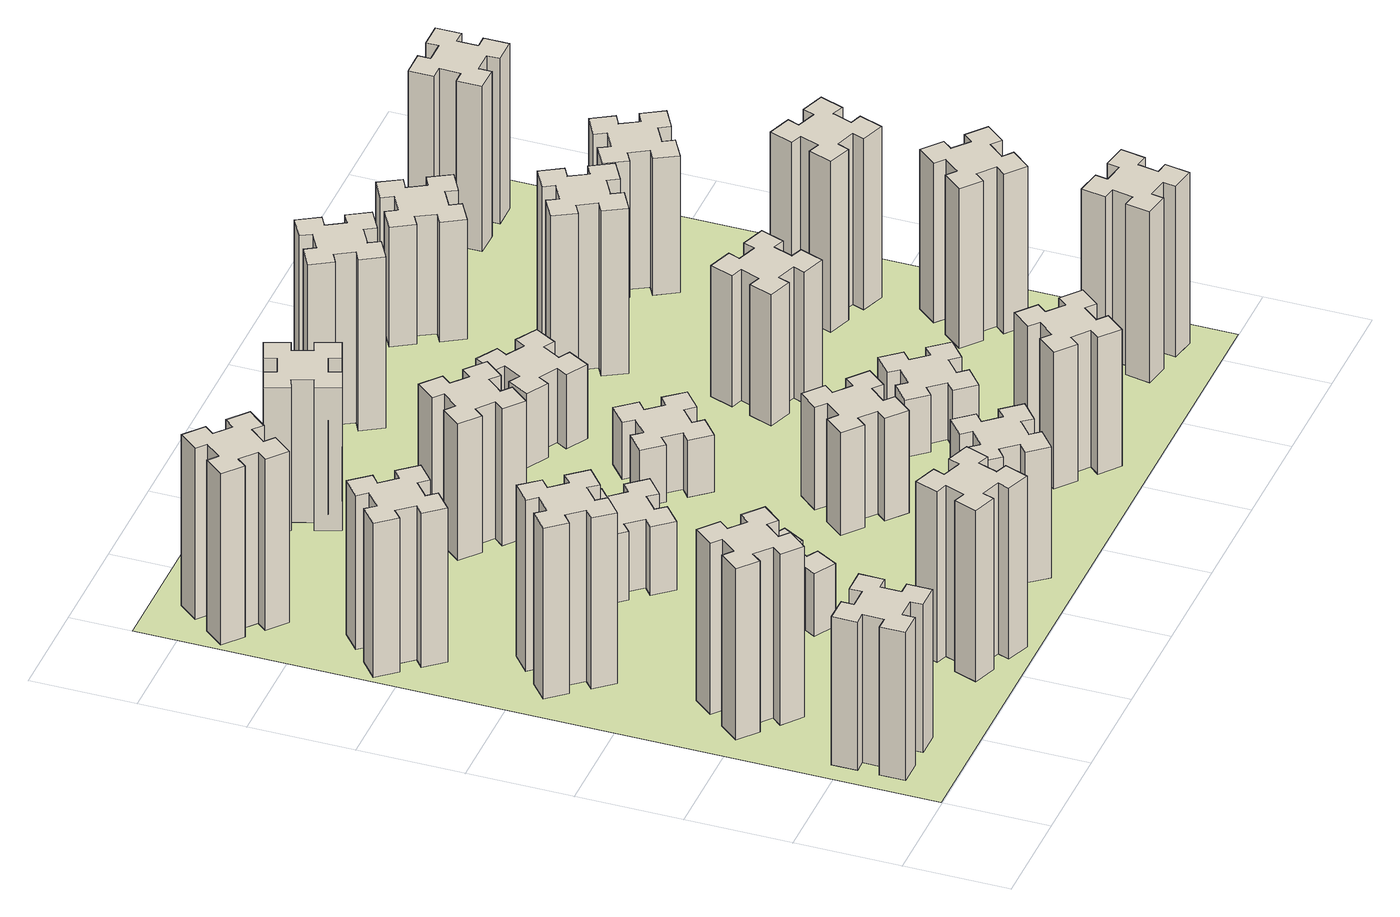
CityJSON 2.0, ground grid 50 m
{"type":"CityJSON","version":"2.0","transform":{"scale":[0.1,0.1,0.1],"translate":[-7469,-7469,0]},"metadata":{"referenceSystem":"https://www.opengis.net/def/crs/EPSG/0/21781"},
"CityObjects":{
"building1":{"type":"Building","attributes":{"class":"1000","function":"1000","usage":"1000","yearOfConstruction":2016,"roofType":"1000","measuredHeight":78,"storeysAboveGround":30,"storeysBelowGround":0},"geometry":[{"type":"Solid","lod":"1","boundaries":[[[[0,1,2,3,4,5,6,7,8,9,10,11,12,13,14,15,16,17,18,19]],[[17,16,20,21]],[[16,15,22,20]],[[15,14,23,22]],[[14,13,24,23]],[[13,12,25,24]],[[12,11,26,25]],[[11,10,27,26]],[[10,9,28,27]],[[9,8,29,28]],[[8,7,30,29]],[[7,6,31,30]],[[6,5,32,31]],[[5,4,33,32]],[[4,3,34,33]],[[3,2,35,34]],[[2,1,36,35]],[[1,0,37,36]],[[0,19,38,37]],[[19,18,39,38]],[[18,17,21,39]],[[24,25,26,27,28,29,30,31,32,33,34,35,36,37,38,39,21,20,22,23]]]]}]},
"building2":{"type":"Building","attributes":{"class":"1000","function":"1000","usage":"1000","yearOfConstruction":2016,"roofType":"1000","measuredHeight":90,"storeysAboveGround":30,"storeysBelowGround":0},"geometry":[{"type":"Solid","lod":"1","boundaries":[[[[40,41,42,43,44,45,46,47,48,49,50,51,52,53,54,55,56,57,58,59]],[[57,56,60,61]],[[56,55,62,60]],[[55,54,63,62]],[[54,53,64,63]],[[53,52,65,64]],[[52,51,66,65]],[[51,50,67,66]],[[50,49,68,67]],[[49,48,69,68]],[[48,47,70,69]],[[47,46,71,70]],[[46,45,72,71]],[[45,44,73,72]],[[44,43,74,73]],[[43,42,75,74]],[[42,41,76,75]],[[41,40,77,76]],[[40,59,78,77]],[[59,58,79,78]],[[58,57,61,79]],[[64,65,66,67,68,69,70,71,72,73,74,75,76,77,78,79,61,60,62,63]]]]}]},
"building3":{"type":"Building","attributes":{"class":"1000","function":"1000","usage":"1000","yearOfConstruction":2016,"roofType":"1000","measuredHeight":90,"storeysAboveGround":30,"storeysBelowGround":0},"geometry":[{"type":"Solid","lod":"1","boundaries":[[[[80,81,82,83,84,85,86,87,88,89,90,91,92,93,94,95,96,97,98,99]],[[97,96,100,101]],[[96,95,102,100]],[[95,94,103,102]],[[94,93,104,103]],[[93,92,105,104]],[[92,91,106,105]],[[91,90,107,106]],[[90,89,108,107]],[[89,88,109,108]],[[88,87,110,109]],[[87,86,111,110]],[[86,85,112,111]],[[85,84,113,112]],[[84,83,114,113]],[[83,82,115,114]],[[82,81,116,115]],[[81,80,117,116]],[[80,99,118,117]],[[99,98,119,118]],[[98,97,101,119]],[[104,105,106,107,108,109,110,111,112,113,114,115,116,117,118,119,101,100,102,103]]]]}]},
"building4":{"type":"Building","attributes":{"class":"1000","function":"1000","usage":"1000","yearOfConstruction":2016,"roofType":"1000","measuredHeight":81,"storeysAboveGround":30,"storeysBelowGround":0},"geometry":[{"type":"Solid","lod":"1","boundaries":[[[[120,121,122,123,124,125,126,127,128,129,130,131,132,133,134,135,136,137,138,139]],[[137,136,140,141]],[[136,135,142,140]],[[135,134,143,142]],[[134,133,144,143]],[[133,132,145,144]],[[132,131,146,145]],[[131,130,147,146]],[[130,129,148,147]],[[129,128,149,148]],[[128,127,150,149]],[[127,126,151,150]],[[126,125,152,151]],[[125,124,153,152]],[[124,123,154,153]],[[123,122,155,154]],[[122,121,156,155]],[[121,120,157,156]],[[120,139,158,157]],[[139,138,159,158]],[[138,137,141,159]],[[144,145,146,147,148,149,150,151,152,153,154,155,156,157,158,159,141,140,142,143]]]]}]},
"building5":{"type":"Building","attributes":{"class":"1000","function":"1000","usage":"1000","yearOfConstruction":2016,"roofType":"1000","measuredHeight":90,"storeysAboveGround":30,"storeysBelowGround":0},"geometry":[{"type":"Solid","lod":"1","boundaries":[[[[160,161,162,163,164,165,166,167,168,169,170,171,172,173,174,175,176,177,178,179]],[[177,176,180,181]],[[176,175,182,180]],[[175,174,183,182]],[[174,173,184,183]],[[173,172,185,184]],[[172,171,186,185]],[[171,170,187,186]],[[170,169,188,187]],[[169,168,189,188]],[[168,167,190,189]],[[167,166,191,190]],[[166,165,192,191]],[[165,164,193,192]],[[164,163,194,193]],[[163,162,195,194]],[[162,161,196,195]],[[161,160,197,196]],[[160,179,198,197]],[[179,178,199,198]],[[178,177,181,199]],[[184,185,186,187,188,189,190,191,192,193,194,195,196,197,198,199,181,180,182,183]]]]}]},
"building6":{"type":"Building","attributes":{"class":"1000","function":"1000","usage":"1000","yearOfConstruction":2016,"roofType":"1000","measuredHeight":90,"storeysAboveGround":30,"storeysBelowGround":0},"geometry":[{"type":"Solid","lod":"1","boundaries":[[[[200,201,202,203,204,205,206,207,208,209,210,211,212,213,214,215,216,217,218,219]],[[217,216,220,221]],[[216,215,222,220]],[[215,214,223,222]],[[214,213,224,223]],[[213,212,225,224]],[[212,211,226,225]],[[211,210,227,226]],[[210,209,228,227]],[[209,208,229,228]],[[208,207,230,229]],[[207,206,231,230]],[[206,205,232,231]],[[205,204,233,232]],[[204,203,234,233]],[[203,202,235,234]],[[202,201,236,235]],[[201,200,237,236]],[[200,219,238,237]],[[219,218,239,238]],[[218,217,221,239]],[[224,225,226,227,228,229,230,231,232,233,234,235,236,237,238,239,221,220,222,223]]]]}]},
"building7":{"type":"Building","attributes":{"class":"1000","function":"1000","usage":"1000","yearOfConstruction":2016,"roofType":"1000","measuredHeight":33,"storeysAboveGround":30,"storeysBelowGround":0},"geometry":[{"type":"Solid","lod":"1","boundaries":[[[[240,241,242,243,244,245,246,247,248,249,250,251,252,253,254,255,256,257,258,259]],[[257,256,260,261]],[[256,255,262,260]],[[255,254,263,262]],[[254,253,264,263]],[[253,252,265,264]],[[252,251,266,265]],[[251,250,267,266]],[[250,249,268,267]],[[249,248,269,268]],[[248,247,270,269]],[[247,246,271,270]],[[246,245,272,271]],[[245,244,273,272]],[[244,243,274,273]],[[243,242,275,274]],[[242,241,276,275]],[[241,240,277,276]],[[240,259,278,277]],[[259,258,279,278]],[[258,257,261,279]],[[264,265,266,267,268,269,270,271,272,273,274,275,276,277,278,279,261,260,262,263]]]]}]},
"building8":{"type":"Building","attributes":{"class":"1000","function":"1000","usage":"1000","yearOfConstruction":2016,"roofType":"1000","measuredHeight":36,"storeysAboveGround":30,"storeysBelowGround":0},"geometry":[{"type":"Solid","lod":"1","boundaries":[[[[280,281,282,283,284,285,286,287,288,289,290,291,292,293,294,295,296,297,298,299]],[[297,296,300,301]],[[296,295,302,300]],[[295,294,303,302]],[[294,293,304,303]],[[293,292,305,304]],[[292,291,306,305]],[[291,290,307,306]],[[290,289,308,307]],[[289,288,309,308]],[[288,287,310,309]],[[287,286,311,310]],[[286,285,312,311]],[[285,284,313,312]],[[284,283,314,313]],[[283,282,315,314]],[[282,281,316,315]],[[281,280,317,316]],[[280,299,318,317]],[[299,298,319,318]],[[298,297,301,319]],[[304,305,306,307,308,309,310,311,312,313,314,315,316,317,318,319,301,300,302,303]]]]}]},
"building9":{"type":"Building","attributes":{"class":"1000","function":"1000","usage":"1000","yearOfConstruction":2016,"roofType":"1000","measuredHeight":69,"storeysAboveGround":30,"storeysBelowGround":0},"geometry":[{"type":"Solid","lod":"1","boundaries":[[[[320,321,322,323,324,325,326,327,328,329,330,331,332,333,334,335,336,337,338,339]],[[337,336,340,341]],[[336,335,342,340]],[[335,334,343,342]],[[334,333,344,343]],[[333,332,345,344]],[[332,331,346,345]],[[331,330,347,346]],[[330,329,348,347]],[[329,328,349,348]],[[328,327,350,349]],[[327,326,351,350]],[[326,325,352,351]],[[325,324,353,352]],[[324,323,354,353]],[[323,322,355,354]],[[322,321,356,355]],[[321,320,357,356]],[[320,339,358,357]],[[339,338,359,358]],[[338,337,341,359]],[[344,345,346,347,348,349,350,351,352,353,354,355,356,357,358,359,341,340,342,343]]]]}]},
"building10":{"type":"Building","attributes":{"class":"1000","function":"1000","usage":"1000","yearOfConstruction":2016,"roofType":"1000","measuredHeight":72,"storeysAboveGround":30,"storeysBelowGround":0},"geometry":[{"type":"Solid","lod":"1","boundaries":[[[[360,361,362,363,364,365,366,367,368,369,370,371,372,373,374,375,376,377,378,379]],[[377,376,380,381]],[[376,375,382,380]],[[375,374,383,382]],[[374,373,384,383]],[[373,372,385,384]],[[372,371,386,385]],[[371,370,387,386]],[[370,369,388,387]],[[369,368,389,388]],[[368,367,390,389]],[[367,366,391,390]],[[366,365,392,391]],[[365,364,393,392]],[[364,363,394,393]],[[363,362,395,394]],[[362,361,396,395]],[[361,360,397,396]],[[360,379,398,397]],[[379,378,399,398]],[[378,377,381,399]],[[384,385,386,387,388,389,390,391,392,393,394,395,396,397,398,399,381,380,382,383]]]]}]},
"building11":{"type":"Building","attributes":{"class":"1000","function":"1000","usage":"1000","yearOfConstruction":2016,"roofType":"1000","measuredHeight":75,"storeysAboveGround":30,"storeysBelowGround":0},"geometry":[{"type":"Solid","lod":"1","boundaries":[[[[400,401,402,403,404,405,406,407,408,409,410,411,412,413,414,415,416,417,418,419]],[[417,416,420,421]],[[416,415,422,420]],[[415,414,423,422]],[[414,413,424,423]],[[413,412,425,424]],[[412,411,426,425]],[[411,410,427,426]],[[410,409,428,427]],[[409,408,429,428]],[[408,407,430,429]],[[407,406,431,430]],[[406,405,432,431]],[[405,404,433,432]],[[404,403,434,433]],[[403,402,435,434]],[[402,401,436,435]],[[401,400,437,436]],[[400,419,438,437]],[[419,418,439,438]],[[418,417,421,439]],[[424,425,426,427,428,429,430,431,432,433,434,435,436,437,438,439,421,420,422,423]]]]}]},
"building12":{"type":"Building","attributes":{"class":"1000","function":"1000","usage":"1000","yearOfConstruction":2016,"roofType":"1000","measuredHeight":54,"storeysAboveGround":30,"storeysBelowGround":0},"geometry":[{"type":"Solid","lod":"1","boundaries":[[[[440,441,442,443,444,445,446,447,448,449,450,451,452,453,454,455,456,457,458,459]],[[457,456,460,461]],[[456,455,462,460]],[[455,454,463,462]],[[454,453,464,463]],[[453,452,465,464]],[[452,451,466,465]],[[451,450,467,466]],[[450,449,468,467]],[[449,448,469,468]],[[448,447,470,469]],[[447,446,471,470]],[[446,445,472,471]],[[445,444,473,472]],[[444,443,474,473]],[[443,442,475,474]],[[442,441,476,475]],[[441,440,477,476]],[[440,459,478,477]],[[459,458,479,478]],[[458,457,461,479]],[[464,465,466,467,468,469,470,471,472,473,474,475,476,477,478,479,461,460,462,463]]]]}]},
"building13":{"type":"Building","attributes":{"class":"1000","function":"1000","usage":"1000","yearOfConstruction":2016,"roofType":"1000","measuredHeight":30,"storeysAboveGround":30,"storeysBelowGround":0},"geometry":[{"type":"Solid","lod":"1","boundaries":[[[[480,481,482,483,484,485,486,487,488,489,490,491,492,493,494,495,496,497,498,499]],[[497,496,500,501]],[[496,495,502,500]],[[495,494,503,502]],[[494,493,504,503]],[[493,492,505,504]],[[492,491,506,505]],[[491,490,507,506]],[[490,489,508,507]],[[489,488,509,508]],[[488,487,510,509]],[[487,486,511,510]],[[486,485,512,511]],[[485,484,513,512]],[[484,483,514,513]],[[483,482,515,514]],[[482,481,516,515]],[[481,480,517,516]],[[480,499,518,517]],[[499,498,519,518]],[[498,497,501,519]],[[504,505,506,507,508,509,510,511,512,513,514,515,516,517,518,519,501,500,502,503]]]]}]},
"building14":{"type":"Building","attributes":{"class":"1000","function":"1000","usage":"1000","yearOfConstruction":2016,"roofType":"1000","measuredHeight":72,"storeysAboveGround":30,"storeysBelowGround":0},"geometry":[{"type":"Solid","lod":"1","boundaries":[[[[520,521,522,523,524,525,526,527,528,529,530,531,532,533,534,535,536,537,538,539]],[[537,536,540,541]],[[536,535,542,540]],[[535,534,543,542]],[[534,533,544,543]],[[533,532,545,544]],[[532,531,546,545]],[[531,530,547,546]],[[530,529,548,547]],[[529,528,549,548]],[[528,527,550,549]],[[527,526,551,550]],[[526,525,552,551]],[[525,524,553,552]],[[524,523,554,553]],[[523,522,555,554]],[[522,521,556,555]],[[521,520,557,556]],[[520,539,558,557]],[[539,538,559,558]],[[538,537,541,559]],[[544,545,546,547,548,549,550,551,552,553,554,555,556,557,558,559,541,540,542,543]]]]}]},
"building15":{"type":"Building","attributes":{"class":"1000","function":"1000","usage":"1000","yearOfConstruction":2016,"roofType":"1000","measuredHeight":39,"storeysAboveGround":30,"storeysBelowGround":0},"geometry":[{"type":"Solid","lod":"1","boundaries":[[[[560,561,562,563,564,565,566,567,568,569,570,571,572,573,574,575,576,577,578,579]],[[577,576,580,581]],[[576,575,582,580]],[[575,574,583,582]],[[574,573,584,583]],[[573,572,585,584]],[[572,571,586,585]],[[571,570,587,586]],[[570,569,588,587]],[[569,568,589,588]],[[568,567,590,589]],[[567,566,591,590]],[[566,565,592,591]],[[565,564,593,592]],[[564,563,594,593]],[[563,562,595,594]],[[562,561,596,595]],[[561,560,597,596]],[[560,579,598,597]],[[579,578,599,598]],[[578,577,581,599]],[[584,585,586,587,588,589,590,591,592,593,594,595,596,597,598,599,581,580,582,583]]]]}]},
"building16":{"type":"Building","attributes":{"class":"1000","function":"1000","usage":"1000","yearOfConstruction":2016,"roofType":"1000","measuredHeight":90,"storeysAboveGround":30,"storeysBelowGround":0},"geometry":[{"type":"Solid","lod":"1","boundaries":[[[[600,601,602,603,604,605,606,607,608,609,610,611,612,613,614,615,616,617,618,619]],[[617,616,620,621]],[[616,615,622,620]],[[615,614,623,622]],[[614,613,624,623]],[[613,612,625,624]],[[612,611,626,625]],[[611,610,627,626]],[[610,609,628,627]],[[609,608,629,628]],[[608,607,630,629]],[[607,606,631,630]],[[606,605,632,631]],[[605,604,633,632]],[[604,603,634,633]],[[603,602,635,634]],[[602,601,636,635]],[[601,600,637,636]],[[600,619,638,637]],[[619,618,639,638]],[[618,617,621,639]],[[624,625,626,627,628,629,630,631,632,633,634,635,636,637,638,639,621,620,622,623]]]]}]},
"building17":{"type":"Building","attributes":{"class":"1000","function":"1000","usage":"1000","yearOfConstruction":2016,"roofType":"1000","measuredHeight":30,"storeysAboveGround":30,"storeysBelowGround":0},"geometry":[{"type":"Solid","lod":"1","boundaries":[[[[640,641,642,643,644,645,646,647,648,649,650,651,652,653,654,655,656,657,658,659]],[[657,656,660,661]],[[656,655,662,660]],[[655,654,663,662]],[[654,653,664,663]],[[653,652,665,664]],[[652,651,666,665]],[[651,650,667,666]],[[650,649,668,667]],[[649,648,669,668]],[[648,647,670,669]],[[647,646,671,670]],[[646,645,672,671]],[[645,644,673,672]],[[644,643,674,673]],[[643,642,675,674]],[[642,641,676,675]],[[641,640,677,676]],[[640,659,678,677]],[[659,658,679,678]],[[658,657,661,679]],[[664,665,666,667,668,669,670,671,672,673,674,675,676,677,678,679,661,660,662,663]]]]}]},
"building18":{"type":"Building","attributes":{"class":"1000","function":"1000","usage":"1000","yearOfConstruction":2016,"roofType":"1000","measuredHeight":69,"storeysAboveGround":30,"storeysBelowGround":0},"geometry":[{"type":"Solid","lod":"1","boundaries":[[[[680,681,682,683,684,685,686,687,688,689,690,691,692,693,694,695,696,697,698,699]],[[697,696,700,701]],[[696,695,702,700]],[[695,694,703,702]],[[694,693,704,703]],[[693,692,705,704]],[[692,691,706,705]],[[691,690,707,706]],[[690,689,708,707]],[[689,688,709,708]],[[688,687,710,709]],[[687,686,711,710]],[[686,685,712,711]],[[685,684,713,712]],[[684,683,714,713]],[[683,682,715,714]],[[682,681,716,715]],[[681,680,717,716]],[[680,699,718,717]],[[699,698,719,718]],[[698,697,701,719]],[[704,705,706,707,708,709,710,711,712,713,714,715,716,717,718,719,701,700,702,703]]]]}]},
"building19":{"type":"Building","attributes":{"class":"1000","function":"1000","usage":"1000","yearOfConstruction":2016,"roofType":"1000","measuredHeight":87,"storeysAboveGround":30,"storeysBelowGround":0},"geometry":[{"type":"Solid","lod":"1","boundaries":[[[[720,721,722,723,724,725,726,727,728,729,730,731,732,733,734,735,736,737,738,739]],[[737,736,740,741]],[[736,735,742,740]],[[735,734,743,742]],[[734,733,744,743]],[[733,732,745,744]],[[732,731,746,745]],[[731,730,747,746]],[[730,729,748,747]],[[729,728,749,748]],[[728,727,750,749]],[[727,726,751,750]],[[726,725,752,751]],[[725,724,753,752]],[[724,723,754,753]],[[723,722,755,754]],[[722,721,756,755]],[[721,720,757,756]],[[720,739,758,757]],[[739,738,759,758]],[[738,737,741,759]],[[744,745,746,747,748,749,750,751,752,753,754,755,756,757,758,759,741,740,742,743]]]]}]},
"building20":{"type":"Building","attributes":{"class":"1000","function":"1000","usage":"1000","yearOfConstruction":2016,"roofType":"1000","measuredHeight":90,"storeysAboveGround":30,"storeysBelowGround":0},"geometry":[{"type":"Solid","lod":"1","boundaries":[[[[760,761,762,763,764,765,766,767,768,769,770,771,772,773,774,775,776,777,778,779]],[[777,776,780,781]],[[776,775,782,780]],[[775,774,783,782]],[[774,773,784,783]],[[773,772,785,784]],[[772,771,786,785]],[[771,770,787,786]],[[770,769,788,787]],[[769,768,789,788]],[[768,767,790,789]],[[767,766,791,790]],[[766,765,792,791]],[[765,764,793,792]],[[764,763,794,793]],[[763,762,795,794]],[[762,761,796,795]],[[761,760,797,796]],[[760,779,798,797]],[[779,778,799,798]],[[778,777,781,799]],[[784,785,786,787,788,789,790,791,792,793,794,795,796,797,798,799,781,780,782,783]]]]}]},
"building21":{"type":"Building","attributes":{"class":"1000","function":"1000","usage":"1000","yearOfConstruction":2016,"roofType":"1000","measuredHeight":63,"storeysAboveGround":30,"storeysBelowGround":0},"geometry":[{"type":"Solid","lod":"1","boundaries":[[[[800,801,802,803,804,805,806,807,808,809,810,811,812,813,814,815,816,817,818,819]],[[817,816,820,821]],[[816,815,822,820]],[[815,814,823,822]],[[814,813,824,823]],[[813,812,825,824]],[[812,811,826,825]],[[811,810,827,826]],[[810,809,828,827]],[[809,808,829,828]],[[808,807,830,829]],[[807,806,831,830]],[[806,805,832,831]],[[805,804,833,832]],[[804,803,834,833]],[[803,802,835,834]],[[802,801,836,835]],[[801,800,837,836]],[[800,819,838,837]],[[819,818,839,838]],[[818,817,821,839]],[[824,825,826,827,828,829,830,831,832,833,834,835,836,837,838,839,821,820,822,823]]]]}]},
"building22":{"type":"Building","attributes":{"class":"1000","function":"1000","usage":"1000","yearOfConstruction":2016,"roofType":"1000","measuredHeight":84,"storeysAboveGround":30,"storeysBelowGround":0},"geometry":[{"type":"Solid","lod":"1","boundaries":[[[[840,841,842,843,844,845,846,847,848,849,850,851,852,853,854,855,856,857,858,859]],[[857,856,860,861]],[[856,855,862,860]],[[855,854,863,862]],[[854,853,864,863]],[[853,852,865,864]],[[852,851,866,865]],[[851,850,867,866]],[[850,849,868,867]],[[849,848,869,868]],[[848,847,870,869]],[[847,846,871,870]],[[846,845,872,871]],[[845,844,873,872]],[[844,843,874,873]],[[843,842,875,874]],[[842,841,876,875]],[[841,840,877,876]],[[840,859,878,877]],[[859,858,879,878]],[[858,857,861,879]],[[864,865,866,867,868,869,870,871,872,873,874,875,876,877,878,879,861,860,862,863]]]]}]},
"building23":{"type":"Building","attributes":{"class":"1000","function":"1000","usage":"1000","yearOfConstruction":2016,"roofType":"1000","measuredHeight":90,"storeysAboveGround":30,"storeysBelowGround":0},"geometry":[{"type":"Solid","lod":"1","boundaries":[[[[880,881,882,883,884,885,886,887,888,889,890,891,892,893,894,895,896,897,898,899]],[[897,896,900,901]],[[896,895,902,900]],[[895,894,903,902]],[[894,893,904,903]],[[893,892,905,904]],[[892,891,906,905]],[[891,890,907,906]],[[890,889,908,907]],[[889,888,909,908]],[[888,887,910,909]],[[887,886,911,910]],[[886,885,912,911]],[[885,884,913,912]],[[884,883,914,913]],[[883,882,915,914]],[[882,881,916,915]],[[881,880,917,916]],[[880,899,918,917]],[[899,898,919,918]],[[898,897,901,919]],[[904,905,906,907,908,909,910,911,912,913,914,915,916,917,918,919,901,900,902,903]]]]}]},
"building24":{"type":"Building","attributes":{"class":"1000","function":"1000","usage":"1000","yearOfConstruction":2016,"roofType":"1000","measuredHeight":72,"storeysAboveGround":30,"storeysBelowGround":0},"geometry":[{"type":"Solid","lod":"1","boundaries":[[[[920,921,922,923,924,925,926,927,928,929,930,931,932,933,934,935,936,937,938,939]],[[937,936,940,941]],[[936,935,942,940]],[[935,934,943,942]],[[934,933,944,943]],[[933,932,945,944]],[[932,931,946,945]],[[931,930,947,946]],[[930,929,948,947]],[[929,928,949,948]],[[928,927,950,949]],[[927,926,951,950]],[[926,925,952,951]],[[925,924,953,952]],[[924,923,954,953]],[[923,922,955,954]],[[922,921,956,955]],[[921,920,957,956]],[[920,939,958,957]],[[939,938,959,958]],[[938,937,941,959]],[[944,945,946,947,948,949,950,951,952,953,954,955,956,957,958,959,941,940,942,943]]]]}]},
"building25":{"type":"Building","attributes":{"class":"1000","function":"1000","usage":"1000","yearOfConstruction":2016,"roofType":"1000","measuredHeight":87,"storeysAboveGround":30,"storeysBelowGround":0},"geometry":[{"type":"Solid","lod":"1","boundaries":[[[[960,961,962,963,964,965,966,967,968,969,970,971,972,973,974,975,976,977,978,979]],[[977,976,980,981]],[[976,975,982,980]],[[975,974,983,982]],[[974,973,984,983]],[[973,972,985,984]],[[972,971,986,985]],[[971,970,987,986]],[[970,969,988,987]],[[969,968,989,988]],[[968,967,990,989]],[[967,966,991,990]],[[966,965,992,991]],[[965,964,993,992]],[[964,963,994,993]],[[963,962,995,994]],[[962,961,996,995]],[[961,960,997,996]],[[960,979,998,997]],[[979,978,999,998]],[[978,977,981,999]],[[984,985,986,987,988,989,990,991,992,993,994,995,996,997,998,999,981,980,982,983]]]]}]},
"landuse1":{"type":"LandUse","attributes":{"name":"plot1","function":"1010"},"geometry":[{"type":"MultiSurface","lod":"1","boundaries":[[[1000,1001,1002,1003]]]}]}
},
"vertices":[
[165,425,0],[165,325,0],[105,325,0],[105,205,0],[225,205,0],[225,265,0],[325,265,0],[325,205,0],[445,205,0],[445,325,0],[385,325,0],[385,425,0],[445,425,0],[445,545,0],[325,545,0],[325,485,0],[225,485,0],[225,545,0],[105,545,0],[105,425,0],[225,485,780],[225,545,780],[325,485,780],[325,545,780],[445,545,780],[445,425,780],[385,425,780],[385,325,780],[445,325,780],[445,205,780],[325,205,780],[325,265,780],[225,265,780],[225,205,780],[105,205,780],[105,325,780],[165,325,780],[165,425,780],[105,425,780],[105,545,780],
[484,1067,0],[408,1132,0],[446,1178,0],[354,1255,0],[277,1163,0],[323,1124,0],[259,1048,0],[213,1086,0],[136,994,0],[228,917,0],[266,963,0],[343,899,0],[304,853,0],[396,776,0],[473,868,0],[427,906,0],[492,983,0],[538,944,0],[615,1036,0],[523,1113,0],[492,983,900],[538,944,900],[427,906,900],[473,868,900],[396,776,900],[304,853,900],[343,899,900],[266,963,900],[228,917,900],[136,994,900],[213,1086,900],[259,1048,900],[323,1124,900],[277,1163,900],[354,1255,900],[446,1178,900],[408,1132,900],[484,1067,900],[523,1113,900],[615,1036,900],
[492,1888,0],[427,1964,0],[473,2003,0],[396,2095,0],[304,2018,0],[343,1972,0],[266,1907,0],[228,1953,0],[136,1876,0],[213,1784,0],[259,1823,0],[323,1746,0],[277,1708,0],[354,1616,0],[446,1693,0],[408,1739,0],[484,1803,0],[523,1757,0],[615,1834,0],[538,1926,0],[484,1803,900],[523,1757,900],[408,1739,900],[446,1693,900],[354,1616,900],[277,1708,900],[323,1746,900],[259,1823,900],[213,1784,900],[136,1876,900],[228,1953,900],[266,1907,900],[343,1972,900],[304,2018,900],[396,2095,900],[473,2003,900],[427,1964,900],[492,1888,900],[538,1926,900],[615,1834,900],
[243,2712,0],[166,2647,0],[128,2693,0],[36,2616,0],[113,2524,0],[159,2563,0],[223,2486,0],[177,2448,0],[254,2356,0],[346,2433,0],[308,2479,0],[384,2543,0],[423,2497,0],[515,2574,0],[438,2666,0],[392,2628,0],[327,2704,0],[373,2743,0],[296,2835,0],[204,2758,0],[327,2704,810],[373,2743,810],[392,2628,810],[438,2666,810],[515,2574,810],[423,2497,810],[384,2543,810],[308,2479,810],[346,2433,810],[254,2356,810],[177,2448,810],[223,2486,810],[159,2563,810],[113,2524,810],[36,2616,810],[128,2693,810],[166,2647,810],[243,2712,810],[204,2758,810],[296,2835,810],
[1029,360,0],[995,266,0],[939,287,0],[897,174,0],[1010,133,0],[1031,189,0],[1125,155,0],[1104,99,0],[1217,57,0],[1258,170,0],[1202,191,0],[1236,285,0],[1292,264,0],[1333,377,0],[1220,418,0],[1200,362,0],[1106,396,0],[1127,452,0],[1014,493,0],[973,380,0],[1106,396,900],[1127,452,900],[1200,362,900],[1220,418,900],[1333,377,900],[1292,264,900],[1236,285,900],[1202,191,900],[1258,170,900],[1217,57,900],[1104,99,900],[1125,155,900],[1031,189,900],[1010,133,900],[897,174,900],[939,287,900],[995,266,900],[1029,360,900],[973,380,900],[1014,493,900],
[384,3387,0],[308,3452,0],[346,3498,0],[254,3575,0],[177,3483,0],[223,3444,0],[159,3368,0],[113,3406,0],[36,3314,0],[128,3237,0],[166,3283,0],[243,3219,0],[204,3173,0],[296,3096,0],[373,3188,0],[327,3226,0],[392,3303,0],[438,3264,0],[515,3356,0],[423,3433,0],[392,3303,900],[438,3264,900],[327,3226,900],[373,3188,900],[296,3096,900],[204,3173,900],[243,3219,900],[166,3283,900],[128,3237,900],[36,3314,900],[113,3406,900],[159,3368,900],[223,3444,900],[177,3483,900],[254,3575,900],[346,3498,900],[308,3452,900],[384,3387,900],[423,3433,900],[515,3356,900],
[1086,1017,0],[1136,1104,0],[1188,1074,0],[1248,1178,0],[1144,1238,0],[1114,1186,0],[1027,1236,0],[1057,1288,0],[953,1348,0],[893,1244,0],[945,1214,0],[895,1127,0],[843,1157,0],[783,1053,0],[887,993,0],[917,1045,0],[1004,995,0],[974,943,0],[1078,883,0],[1138,987,0],[1004,995,330],[974,943,330],[917,1045,330],[887,993,330],[783,1053,330],[843,1157,330],[895,1127,330],[945,1214,330],[893,1244,330],[953,1348,330],[1057,1288,330],[1027,1236,330],[1114,1186,330],[1144,1238,330],[1248,1178,330],[1188,1074,330],[1136,1104,330],[1086,1017,330],[1138,987,330],[1078,883,330],
[1083,1972,0],[1006,1907,0],[968,1953,0],[876,1876,0],[953,1784,0],[999,1823,0],[1063,1746,0],[1017,1708,0],[1094,1616,0],[1186,1693,0],[1148,1739,0],[1224,1803,0],[1263,1757,0],[1355,1834,0],[1278,1926,0],[1232,1888,0],[1167,1964,0],[1213,2003,0],[1136,2095,0],[1044,2018,0],[1167,1964,360],[1213,2003,360],[1232,1888,360],[1278,1926,360],[1355,1834,360],[1263,1757,360],[1224,1803,360],[1148,1739,360],[1186,1693,360],[1094,1616,360],[1017,1708,360],[1063,1746,360],[999,1823,360],[953,1784,360],[876,1876,360],[968,1953,360],[1006,1907,360],[1083,1972,360],[1044,2018,360],[1136,2095,360],
[1639,343,0],[1703,266,0],[1657,228,0],[1734,136,0],[1826,213,0],[1788,259,0],[1864,323,0],[1903,277,0],[1995,354,0],[1918,446,0],[1872,408,0],[1807,484,0],[1853,523,0],[1776,615,0],[1684,538,0],[1723,492,0],[1646,427,0],[1608,473,0],[1516,396,0],[1593,304,0],[1646,427,690],[1608,473,690],[1723,492,690],[1684,538,690],[1776,615,690],[1853,523,690],[1807,484,690],[1872,408,690],[1918,446,690],[1995,354,690],[1903,277,690],[1864,323,690],[1788,259,690],[1826,213,690],[1734,136,690],[1657,228,690],[1703,266,690],[1639,343,690],[1593,304,690],[1516,396,690],
[1267,2486,0],[1332,2563,0],[1378,2524,0],[1455,2616,0],[1363,2693,0],[1324,2647,0],[1248,2712,0],[1286,2758,0],[1194,2835,0],[1117,2743,0],[1163,2704,0],[1099,2628,0],[1053,2666,0],[976,2574,0],[1068,2497,0],[1106,2543,0],[1183,2479,0],[1144,2433,0],[1236,2356,0],[1313,2448,0],[1183,2479,720],[1144,2433,720],[1106,2543,720],[1068,2497,720],[976,2574,720],[1053,2666,720],[1099,2628,720],[1163,2704,720],[1117,2743,720],[1194,2835,720],[1286,2758,720],[1248,2712,720],[1324,2647,720],[1363,2693,720],[1455,2616,720],[1378,2524,720],[1332,2563,720],[1267,2486,720],[1313,2448,720],[1236,2356,720],
[1125,3456,0],[1031,3422,0],[1010,3478,0],[897,3437,0],[939,3324,0],[995,3345,0],[1029,3251,0],[973,3230,0],[1014,3117,0],[1127,3159,0],[1106,3215,0],[1200,3249,0],[1220,3193,0],[1333,3234,0],[1292,3347,0],[1236,3326,0],[1202,3420,0],[1258,3440,0],[1217,3553,0],[1104,3512,0],[1202,3420,750],[1258,3440,750],[1236,3326,750],[1292,3347,750],[1333,3234,750],[1220,3193,750],[1200,3249,750],[1106,3215,750],[1127,3159,750],[1014,3117,750],[973,3230,750],[1029,3251,750],[995,3345,750],[939,3324,750],[897,3437,750],[1010,3478,750],[1031,3422,750],[1125,3456,750],[1104,3512,750],[1217,3553,750],
[1846,1063,0],[1923,999,0],[1884,953,0],[1976,876,0],[2053,968,0],[2007,1006,0],[2072,1083,0],[2118,1044,0],[2195,1136,0],[2103,1213,0],[2064,1167,0],[1988,1232,0],[2026,1278,0],[1934,1355,0],[1857,1263,0],[1903,1224,0],[1839,1148,0],[1793,1186,0],[1716,1094,0],[1808,1017,0],[1839,1148,540],[1793,1186,540],[1903,1224,540],[1857,1263,540],[1934,1355,540],[2026,1278,540],[1988,1232,540],[2064,1167,540],[2103,1213,540],[2195,1136,540],[2118,1044,540],[2072,1083,540],[2007,1006,540],[2053,968,540],[1976,876,540],[1884,953,540],[1923,999,540],[1846,1063,540],[1808,1017,540],[1716,1094,540],
[1972,1988,0],[1907,2064,0],[1953,2103,0],[1876,2195,0],[1784,2118,0],[1823,2072,0],[1746,2007,0],[1708,2053,0],[1616,1976,0],[1693,1884,0],[1739,1923,0],[1803,1846,0],[1757,1808,0],[1834,1716,0],[1926,1793,0],[1888,1839,0],[1964,1903,0],[2003,1857,0],[2095,1934,0],[2018,2026,0],[1964,1903,300],[2003,1857,300],[1888,1839,300],[1926,1793,300],[1834,1716,300],[1757,1808,300],[1803,1846,300],[1739,1923,300],[1693,1884,300],[1616,1976,300],[1708,2053,300],[1746,2007,300],[1823,2072,300],[1784,2118,300],[1876,2195,300],[1953,2103,300],[1907,2064,300],[1972,1988,300],[2018,2026,300],[2095,1934,300],
[2486,323,0],[2563,259,0],[2524,213,0],[2616,136,0],[2693,228,0],[2647,266,0],[2712,343,0],[2758,304,0],[2835,396,0],[2743,473,0],[2704,427,0],[2628,492,0],[2666,538,0],[2574,615,0],[2497,523,0],[2543,484,0],[2479,408,0],[2433,446,0],[2356,354,0],[2448,277,0],[2479,408,720],[2433,446,720],[2543,484,720],[2497,523,720],[2574,615,720],[2666,538,720],[2628,492,720],[2704,427,720],[2743,473,720],[2835,396,720],[2758,304,720],[2712,343,720],[2647,266,720],[2693,228,720],[2616,136,720],[2524,213,720],[2563,259,720],[2486,323,720],[2448,277,720],[2356,354,720],
[2026,2497,0],[2076,2584,0],[2128,2554,0],[2188,2658,0],[2084,2718,0],[2054,2666,0],[1967,2716,0],[1997,2768,0],[1893,2828,0],[1833,2724,0],[1885,2694,0],[1835,2607,0],[1783,2637,0],[1723,2533,0],[1827,2473,0],[1857,2525,0],[1944,2475,0],[1914,2423,0],[2018,2363,0],[2078,2467,0],[1944,2475,390],[1914,2423,390],[1857,2525,390],[1827,2473,390],[1723,2533,390],[1783,2637,390],[1835,2607,390],[1885,2694,390],[1833,2724,390],[1893,2828,390],[1997,2768,390],[1967,2716,390],[2054,2666,390],[2084,2718,390],[2188,2658,390],[2128,2554,390],[2076,2584,390],[2026,2497,390],[2078,2467,390],[2018,2363,390],
[1844,3556,0],[1757,3506,0],[1727,3558,0],[1623,3498,0],[1683,3394,0],[1735,3424,0],[1785,3337,0],[1733,3307,0],[1793,3203,0],[1897,3263,0],[1867,3315,0],[1954,3365,0],[1984,3313,0],[2088,3373,0],[2028,3477,0],[1976,3447,0],[1926,3534,0],[1978,3564,0],[1918,3668,0],[1814,3608,0],[1926,3534,900],[1978,3564,900],[1976,3447,900],[2028,3477,900],[2088,3373,900],[1984,3313,900],[1954,3365,900],[1867,3315,900],[1897,3263,900],[1793,3203,900],[1733,3307,900],[1785,3337,900],[1735,3424,900],[1683,3394,900],[1623,3498,900],[1727,3558,900],[1757,3506,900],[1844,3556,900],[1814,3608,900],[1918,3668,900],
[2563,1132,0],[2486,1067,0],[2448,1113,0],[2356,1036,0],[2433,944,0],[2479,983,0],[2543,906,0],[2497,868,0],[2574,776,0],[2666,853,0],[2628,899,0],[2704,963,0],[2743,917,0],[2835,994,0],[2758,1086,0],[2712,1048,0],[2647,1124,0],[2693,1163,0],[2616,1255,0],[2524,1178,0],[2647,1124,300],[2693,1163,300],[2712,1048,300],[2758,1086,300],[2835,994,300],[2743,917,300],[2704,963,300],[2628,899,300],[2666,853,300],[2574,776,300],[2497,868,300],[2543,906,300],[2479,983,300],[2433,944,300],[2356,1036,300],[2448,1113,300],[2486,1067,300],[2563,1132,300],[2524,1178,300],[2616,1255,300],
[2682,1671,0],[2716,1765,0],[2772,1744,0],[2813,1857,0],[2700,1898,0],[2680,1842,0],[2586,1876,0],[2607,1932,0],[2494,1973,0],[2453,1860,0],[2509,1840,0],[2475,1746,0],[2419,1767,0],[2377,1654,0],[2490,1613,0],[2511,1669,0],[2605,1635,0],[2584,1579,0],[2697,1537,0],[2738,1650,0],[2605,1635,690],[2584,1579,690],[2511,1669,690],[2490,1613,690],[2377,1654,690],[2419,1767,690],[2475,1746,690],[2509,1840,690],[2453,1860,690],[2494,1973,690],[2607,1932,690],[2586,1876,690],[2680,1842,690],[2700,1898,690],[2813,1857,690],[2772,1744,690],[2716,1765,690],[2682,1671,690],[2738,1650,690],[2697,1537,690],
[2607,2475,0],[2694,2525,0],[2724,2473,0],[2828,2533,0],[2768,2637,0],[2716,2607,0],[2666,2694,0],[2718,2724,0],[2658,2828,0],[2554,2768,0],[2584,2716,0],[2497,2666,0],[2467,2718,0],[2363,2658,0],[2423,2554,0],[2475,2584,0],[2525,2497,0],[2473,2467,0],[2533,2363,0],[2637,2423,0],[2525,2497,870],[2473,2467,870],[2475,2584,870],[2423,2554,870],[2363,2658,870],[2467,2718,870],[2497,2666,870],[2584,2716,870],[2554,2768,870],[2658,2828,870],[2718,2724,870],[2666,2694,870],[2716,2607,870],[2768,2637,870],[2828,2533,870],[2724,2473,870],[2694,2525,870],[2607,2475,870],[2637,2423,870],[2533,2363,870],
[3504,475,0],[3405,492,0],[3416,551,0],[3297,572,0],[3277,454,0],[3336,444,0],[3318,345,0],[3259,356,0],[3238,237,0],[3357,217,0],[3367,276,0],[3465,258,0],[3455,199,0],[3573,178,0],[3594,297,0],[3535,307,0],[3552,405,0],[3611,395,0],[3632,513,0],[3514,534,0],[3552,405,900],[3611,395,900],[3535,307,900],[3594,297,900],[3573,178,900],[3455,199,900],[3465,258,900],[3367,276,900],[3357,217,900],[3238,237,900],[3259,356,900],[3318,345,900],[3336,444,900],[3277,454,900],[3297,572,900],[3416,551,900],[3405,492,900],[3504,475,900],[3514,534,900],[3632,513,900],
[2716,3347,0],[2666,3434,0],[2718,3464,0],[2658,3568,0],[2554,3508,0],[2584,3456,0],[2497,3406,0],[2467,3458,0],[2363,3398,0],[2423,3294,0],[2475,3324,0],[2525,3237,0],[2473,3207,0],[2533,3103,0],[2637,3163,0],[2607,3215,0],[2694,3265,0],[2724,3213,0],[2828,3273,0],[2768,3377,0],[2694,3265,630],[2724,3213,630],[2607,3215,630],[2637,3163,630],[2533,3103,630],[2473,3207,630],[2525,3237,630],[2475,3324,630],[2423,3294,630],[2363,3398,630],[2467,3458,630],[2497,3406,630],[2584,3456,630],[2554,3508,630],[2658,3568,630],[2718,3464,630],[2666,3434,630],[2716,3347,630],[2768,3377,630],[2828,3273,630],
[3544,1167,0],[3468,1232,0],[3506,1278,0],[3414,1355,0],[3337,1263,0],[3383,1224,0],[3319,1148,0],[3273,1186,0],[3196,1094,0],[3288,1017,0],[3326,1063,0],[3403,999,0],[3364,953,0],[3456,876,0],[3533,968,0],[3487,1006,0],[3552,1083,0],[3598,1044,0],[3675,1136,0],[3583,1213,0],[3552,1083,840],[3598,1044,840],[3487,1006,840],[3533,968,840],[3456,876,840],[3364,953,840],[3403,999,840],[3326,1063,840],[3288,1017,840],[3196,1094,840],[3273,1186,840],[3319,1148,840],[3383,1224,840],[3337,1263,840],[3414,1355,840],[3506,1278,840],[3468,1232,840],[3544,1167,840],[3583,1213,840],[3675,1136,840],
[3420,1842,0],[3326,1876,0],[3347,1932,0],[3234,1973,0],[3193,1860,0],[3249,1840,0],[3215,1746,0],[3159,1767,0],[3117,1654,0],[3230,1613,0],[3251,1669,0],[3345,1635,0],[3324,1579,0],[3437,1537,0],[3478,1650,0],[3422,1671,0],[3456,1765,0],[3512,1744,0],[3553,1857,0],[3440,1898,0],[3456,1765,900],[3512,1744,900],[3422,1671,900],[3478,1650,900],[3437,1537,900],[3324,1579,900],[3345,1635,900],[3251,1669,900],[3230,1613,900],[3117,1654,900],[3159,1767,900],[3215,1746,900],[3249,1840,900],[3193,1860,900],[3234,1973,900],[3347,1932,900],[3326,1876,900],[3420,1842,900],[3440,1898,900],[3553,1857,900],
[3247,2475,0],[3334,2525,0],[3364,2473,0],[3468,2533,0],[3408,2637,0],[3356,2607,0],[3306,2694,0],[3358,2724,0],[3298,2828,0],[3194,2768,0],[3224,2716,0],[3137,2666,0],[3107,2718,0],[3003,2658,0],[3063,2554,0],[3115,2584,0],[3165,2497,0],[3113,2467,0],[3173,2363,0],[3277,2423,0],[3165,2497,720],[3113,2467,720],[3115,2584,720],[3063,2554,720],[3003,2658,720],[3107,2718,720],[3137,2666,720],[3224,2716,720],[3194,2768,720],[3298,2828,720],[3358,2724,720],[3306,2694,720],[3356,2607,720],[3408,2637,720],[3468,2533,720],[3364,2473,720],[3334,2525,720],[3247,2475,720],[3277,2423,720],[3173,2363,720],
[3285,3325,0],[3385,3325,0],[3385,3265,0],[3505,3265,0],[3505,3385,0],[3445,3385,0],[3445,3485,0],[3505,3485,0],[3505,3605,0],[3385,3605,0],[3385,3545,0],[3285,3545,0],[3285,3605,0],[3165,3605,0],[3165,3485,0],[3225,3485,0],[3225,3385,0],[3165,3385,0],[3165,3265,0],[3285,3265,0],[3225,3385,870],[3165,3385,870],[3225,3485,870],[3165,3485,870],[3165,3605,870],[3285,3605,870],[3285,3545,870],[3385,3545,870],[3385,3605,870],[3505,3605,870],[3505,3485,870],[3445,3485,870],[3445,3385,870],[3505,3385,870],[3505,3265,870],[3385,3265,870],[3385,3325,870],[3285,3325,870],[3285,3265,870],[3165,3265,870],
[5,3705,0],[3705,3705,0],[3705,5,0],[5,5,0]
]}
